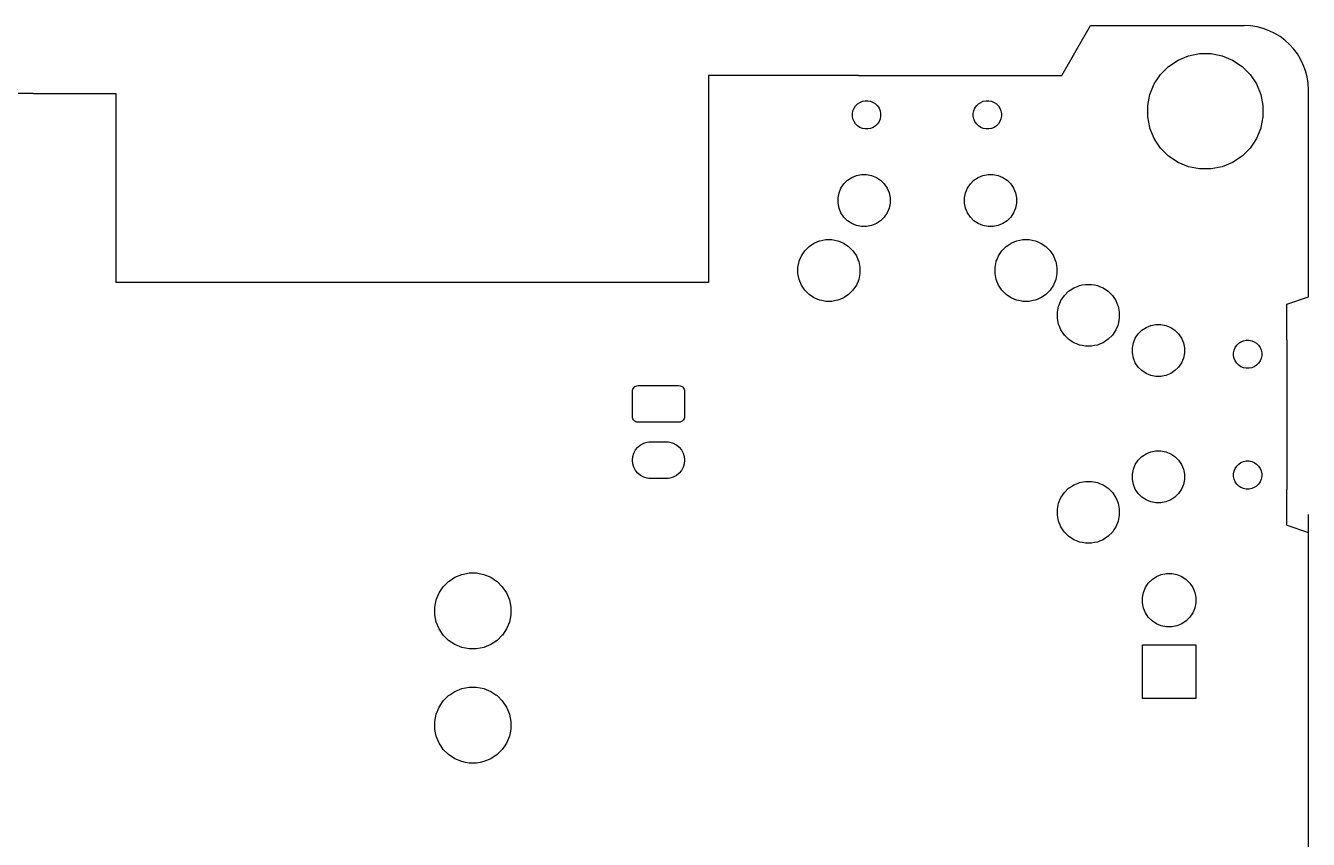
# Model space of a CAD drawing. Extents: x 51.8 to 142.9, y -95.9 to -38.
# Drawn here: x 97.25 to 142.88, y -66.93 to -37.97 of the extents above; entities that cross this region are included whole.
import ezdxf

# ---------------------------------------------------------------- set-up
doc = ezdxf.new("R2010")
doc.units = 0
doc.header["$MEASUREMENT"] = 0
doc.layers.add('BLACK', color=7, linetype='CONTINUOUS')

msp = doc.modelspace()

# ---------------------------------------------------------------- linework, layer by layer
at = {"layer": 'BLACK', "linetype": 'CONTINUOUS'}
for p, q in [((134.112, -39.751), (135.128, -37.973)), ((135.128, -37.973), (140.589, -37.973)), ((137.904, -39.4279), (138.239, -39.2034)), ((138.239, -39.2034), (138.613, -39.0488)), ((138.239, -39.2034), (138.239, -39.2034)), ((138.613, -39.0488), (139.009, -38.97)), ((138.613, -39.0488), (138.613, -39.0488)), ((138.613, -39.0488), (138.613, -39.0488)), ((139.009, -38.97), (139.413, -38.97)), ((139.413, -38.97), (139.809, -39.0488)), ((139.809, -39.0488), (139.809, -39.0488)), ((139.809, -39.0488), (139.809, -39.0488)), ((139.809, -39.0488), (140.183, -39.2034)), ((140.183, -39.2034), (140.183, -39.2034)), ((140.183, -39.2034), (140.518, -39.4279)), ((137.618, -39.7136), (137.904, -39.4279)), ((140.518, -39.4279), (140.804, -39.7136)), ((121.539, -39.751), (121.539, -47.117)), ((126.873, -39.751), (121.539, -39.751)), ((126.873, -39.751), (131.699, -39.751)), ((131.699, -39.751), (134.112, -39.751)), ((137.239, -40.4227), (137.393, -40.0495)), ((137.393, -40.0495), (137.618, -39.7136)), ((137.618, -39.7136), (137.618, -39.7136)), ((140.804, -39.7136), (140.804, -39.7136)), ((140.804, -39.7136), (141.029, -40.0495)), ((141.029, -40.0495), (141.183, -40.4227)), ((97.536, -40.386), (83.947, -40.386)), ((97.536, -40.386), (100.457, -40.386)), ((100.457, -40.386), (100.457, -47.117)), ((137.16, -40.819), (137.239, -40.4227)), ((137.239, -40.4227), (137.239, -40.4227)), ((141.183, -40.4227), (141.183, -40.4227)), ((141.183, -40.4227), (141.262, -40.819)), ((142.875, -47.625), (142.875, -40.259)), ((126.659, -41.0987), (126.678, -41.0019)), ((126.678, -41.0019), (126.716, -40.9107)), ((126.716, -40.9107), (126.771, -40.8286)), ((126.771, -40.8286), (126.841, -40.7588)), ((126.841, -40.7588), (126.923, -40.704)), ((126.923, -40.704), (127.014, -40.6663)), ((127.014, -40.6663), (127.111, -40.647)), ((127.111, -40.647), (127.209, -40.647)), ((127.209, -40.647), (127.306, -40.6663)), ((127.306, -40.6663), (127.397, -40.704)), ((127.397, -40.704), (127.479, -40.7588)), ((127.479, -40.7588), (127.549, -40.8286)), ((127.549, -40.8286), (127.604, -40.9107)), ((127.604, -40.9107), (127.642, -41.0019)), ((127.642, -41.0019), (127.661, -41.0987)), ((130.959, -41.0987), (130.978, -41.0019)), ((130.978, -41.0019), (131.016, -40.9107)), ((131.016, -40.9107), (131.071, -40.8286)), ((131.071, -40.8286), (131.141, -40.7588)), ((131.141, -40.7588), (131.223, -40.704)), ((131.223, -40.704), (131.314, -40.6663)), ((131.314, -40.6663), (131.411, -40.647)), ((131.411, -40.647), (131.509, -40.647)), ((131.509, -40.647), (131.606, -40.6663)), ((131.606, -40.6663), (131.697, -40.704)), ((131.697, -40.704), (131.779, -40.7588)), ((131.779, -40.7588), (131.849, -40.8286)), ((131.849, -40.8286), (131.904, -40.9107)), ((131.904, -40.9107), (131.942, -41.0019)), ((131.942, -41.0019), (131.961, -41.0987)), ((137.16, -41.223), (137.16, -40.819)), ((141.262, -40.819), (141.262, -41.223)), ((126.659, -41.1973), (126.659, -41.0987)), ((126.678, -41.2941), (126.659, -41.1973)), ((126.716, -41.3853), (126.678, -41.2941)), ((126.771, -41.4674), (126.716, -41.3853)), ((126.841, -41.5371), (126.771, -41.4674)), ((127.549, -41.4674), (127.479, -41.5371)), ((127.604, -41.3853), (127.549, -41.4674)), ((127.642, -41.2941), (127.604, -41.3853)), ((127.661, -41.1973), (127.642, -41.2941)), ((127.661, -41.0987), (127.661, -41.1973)), ((130.959, -41.1973), (130.959, -41.0987)), ((130.978, -41.2941), (130.959, -41.1973)), ((131.016, -41.3853), (130.978, -41.2941)), ((131.071, -41.4674), (131.016, -41.3853)), ((131.141, -41.5371), (131.071, -41.4674)), ((131.849, -41.4674), (131.779, -41.5371)), ((131.904, -41.3853), (131.849, -41.4674)), ((131.942, -41.2941), (131.904, -41.3853)), ((131.961, -41.1973), (131.942, -41.2941)), ((131.961, -41.0987), (131.961, -41.1973)), ((137.233, -41.592), (137.16, -41.223)), ((141.262, -41.223), (141.189, -41.592)), ((126.923, -41.592), (126.841, -41.5371)), ((127.014, -41.6297), (126.923, -41.592)), ((127.111, -41.649), (127.014, -41.6297)), ((127.209, -41.649), (127.111, -41.649)), ((127.306, -41.6297), (127.209, -41.649)), ((127.397, -41.592), (127.306, -41.6297)), ((127.479, -41.5371), (127.397, -41.592)), ((131.223, -41.592), (131.141, -41.5371)), ((131.314, -41.6297), (131.223, -41.592)), ((131.411, -41.649), (131.314, -41.6297)), ((131.509, -41.649), (131.411, -41.649)), ((131.606, -41.6297), (131.509, -41.649)), ((131.697, -41.592), (131.606, -41.6297)), ((131.779, -41.5371), (131.697, -41.592)), ((137.239, -41.6193), (137.233, -41.592)), ((137.393, -41.9925), (137.239, -41.6193)), ((141.183, -41.6193), (141.029, -41.9925)), ((141.189, -41.592), (141.183, -41.6193)), ((137.476, -42.1164), (137.393, -41.9925)), ((137.618, -42.3284), (137.476, -42.1164)), ((137.904, -42.6141), (137.618, -42.3284)), ((140.804, -42.3284), (140.518, -42.6141)), ((140.946, -42.1164), (140.804, -42.3284)), ((141.029, -41.9925), (140.946, -42.1164)), ((138.239, -42.8386), (137.904, -42.6141)), ((137.904, -42.6141), (137.904, -42.6141)), ((138.613, -42.9932), (138.239, -42.8386)), ((140.183, -42.8386), (139.809, -42.9932)), ((140.518, -42.6141), (140.183, -42.8386)), ((140.518, -42.6141), (140.518, -42.6141)), ((126.633, -43.3754), (126.802, -43.3056)), ((126.802, -43.3056), (126.981, -43.27)), ((126.981, -43.27), (127.163, -43.27)), ((127.163, -43.27), (127.342, -43.3056)), ((127.342, -43.3056), (127.511, -43.3754)), ((131.133, -43.3754), (131.302, -43.3056)), ((131.302, -43.3056), (131.481, -43.27)), ((131.481, -43.27), (131.663, -43.27)), ((131.663, -43.27), (131.842, -43.3056)), ((131.842, -43.3056), (132.011, -43.3754)), ((139.009, -43.072), (138.613, -42.9932)), ((138.613, -42.9932), (138.613, -42.9932)), ((138.613, -42.9932), (138.613, -42.9932)), ((139.413, -43.072), (139.009, -43.072)), ((139.809, -42.9932), (139.413, -43.072)), ((139.809, -42.9932), (139.809, -42.9932)), ((139.809, -42.9932), (139.809, -42.9932)), ((126.182, -43.9259), (126.251, -43.7574)), ((126.251, -43.7574), (126.353, -43.6057)), ((126.353, -43.6057), (126.482, -43.4767)), ((126.482, -43.4767), (126.633, -43.3754)), ((127.511, -43.3754), (127.662, -43.4767)), ((127.662, -43.4767), (127.791, -43.6057)), ((127.791, -43.6057), (127.893, -43.7574)), ((127.893, -43.7574), (127.962, -43.9259)), ((130.682, -43.9259), (130.751, -43.7574)), ((130.751, -43.7574), (130.853, -43.6057)), ((130.853, -43.6057), (130.982, -43.4767)), ((130.982, -43.4767), (131.133, -43.3754)), ((132.011, -43.3754), (132.162, -43.4767)), ((132.162, -43.4767), (132.291, -43.6057)), ((132.291, -43.6057), (132.393, -43.7574)), ((132.393, -43.7574), (132.462, -43.9259)), ((126.146, -44.1048), (126.182, -43.9259)), ((126.146, -44.2872), (126.146, -44.1048)), ((127.962, -43.9259), (127.998, -44.1048)), ((127.998, -44.1048), (127.998, -44.2872)), ((130.646, -44.1048), (130.682, -43.9259)), ((130.646, -44.2872), (130.646, -44.1048)), ((132.462, -43.9259), (132.498, -44.1048)), ((132.498, -44.1048), (132.498, -44.2872)), ((126.182, -44.4661), (126.146, -44.2872)), ((126.251, -44.6346), (126.182, -44.4661)), ((126.353, -44.7863), (126.251, -44.6346)), ((127.893, -44.6346), (127.791, -44.7863)), ((127.962, -44.4661), (127.893, -44.6346)), ((127.998, -44.2872), (127.962, -44.4661)), ((130.682, -44.4661), (130.646, -44.2872)), ((130.751, -44.6346), (130.682, -44.4661)), ((130.853, -44.7863), (130.751, -44.6346)), ((132.393, -44.6346), (132.291, -44.7863)), ((132.462, -44.4661), (132.393, -44.6346)), ((132.498, -44.2872), (132.462, -44.4661)), ((126.482, -44.9153), (126.353, -44.7863)), ((126.633, -45.0166), (126.482, -44.9153)), ((126.802, -45.0864), (126.633, -45.0166)), ((126.981, -45.122), (126.802, -45.0864)), ((127.163, -45.122), (126.981, -45.122)), ((127.342, -45.0864), (127.163, -45.122)), ((127.511, -45.0166), (127.342, -45.0864)), ((127.662, -44.9153), (127.511, -45.0166)), ((127.791, -44.7863), (127.662, -44.9153)), ((130.982, -44.9153), (130.853, -44.7863)), ((131.133, -45.0166), (130.982, -44.9153)), ((131.302, -45.0864), (131.133, -45.0166)), ((131.481, -45.122), (131.302, -45.0864)), ((131.663, -45.122), (131.481, -45.122)), ((131.842, -45.0864), (131.663, -45.122)), ((132.011, -45.0166), (131.842, -45.0864)), ((132.162, -44.9153), (132.011, -45.0166)), ((132.291, -44.7863), (132.162, -44.9153)), ((125.501, -45.6273), (125.607, -45.6062)), ((125.607, -45.6062), (125.714, -45.585)), ((125.714, -45.585), (125.93, -45.585)), ((125.93, -45.585), (126.037, -45.6062)), ((126.037, -45.6062), (126.143, -45.6273)), ((132.511, -45.6273), (132.617, -45.6062)), ((132.617, -45.6062), (132.724, -45.585)), ((132.724, -45.585), (132.94, -45.585)), ((132.94, -45.585), (133.047, -45.6062)), ((133.047, -45.6062), (133.153, -45.6273)), ((124.846, -46.1645), (124.967, -45.9841)), ((124.967, -45.9841), (125.12, -45.8308)), ((125.12, -45.8308), (125.278, -45.7254)), ((125.278, -45.7254), (125.3, -45.7103)), ((125.3, -45.7103), (125.43, -45.6567)), ((125.3, -45.7103), (125.3, -45.7103)), ((125.43, -45.6567), (125.501, -45.6273)), ((126.143, -45.6273), (126.214, -45.6567)), ((126.214, -45.6567), (126.344, -45.7103)), ((126.344, -45.7103), (126.344, -45.7103)), ((126.344, -45.7103), (126.366, -45.7254)), ((126.366, -45.7254), (126.524, -45.8308)), ((126.524, -45.8308), (126.677, -45.9841)), ((126.677, -45.9841), (126.798, -46.1645)), ((131.856, -46.1645), (131.977, -45.9841)), ((131.977, -45.9841), (132.13, -45.8308)), ((132.13, -45.8308), (132.288, -45.7254)), ((132.288, -45.7254), (132.31, -45.7103)), ((132.31, -45.7103), (132.44, -45.6567)), ((132.31, -45.7103), (132.31, -45.7103)), ((132.44, -45.6567), (132.511, -45.6273)), ((133.153, -45.6273), (133.224, -45.6567)), ((133.224, -45.6567), (133.354, -45.7103)), ((133.354, -45.7103), (133.354, -45.7103)), ((133.354, -45.7103), (133.376, -45.7254)), ((133.376, -45.7254), (133.534, -45.8308)), ((133.534, -45.8308), (133.687, -45.9841)), ((133.687, -45.9841), (133.808, -46.1645)), ((124.721, -46.5776), (124.763, -46.3649)), ((124.763, -46.3649), (124.767, -46.3565)), ((124.767, -46.3565), (124.793, -46.294)), ((124.793, -46.294), (124.846, -46.1645)), ((126.798, -46.1645), (126.851, -46.294)), ((126.851, -46.294), (126.877, -46.3565)), ((126.877, -46.3565), (126.881, -46.3649)), ((126.881, -46.3649), (126.923, -46.5776)), ((131.731, -46.5776), (131.773, -46.3649)), ((131.773, -46.3649), (131.777, -46.3565)), ((131.777, -46.3565), (131.803, -46.294)), ((131.803, -46.294), (131.856, -46.1645)), ((133.808, -46.1645), (133.861, -46.294)), ((133.861, -46.294), (133.887, -46.3565)), ((133.887, -46.3565), (133.891, -46.3649)), ((133.891, -46.3649), (133.933, -46.5776)), ((124.721, -46.7944), (124.721, -46.5776)), ((124.763, -47.0071), (124.721, -46.7944)), ((126.923, -46.7944), (126.881, -47.0071)), ((126.923, -46.5776), (126.923, -46.7944)), ((131.731, -46.7944), (131.731, -46.5776)), ((131.773, -47.0071), (131.731, -46.7944)), ((133.933, -46.7944), (133.891, -47.0071)), ((133.933, -46.5776), (133.933, -46.7944)), ((121.539, -47.117), (100.457, -47.117)), ((124.846, -47.2075), (124.763, -47.0071)), ((124.967, -47.3879), (124.846, -47.2075)), ((125.12, -47.5412), (124.967, -47.3879)), ((126.677, -47.3879), (126.524, -47.5412)), ((126.798, -47.2075), (126.677, -47.3879)), ((126.881, -47.0071), (126.798, -47.2075)), ((131.856, -47.2075), (131.773, -47.0071)), ((131.977, -47.3879), (131.856, -47.2075)), ((132.13, -47.5412), (131.977, -47.3879)), ((133.687, -47.3879), (133.534, -47.5412)), ((133.808, -47.2075), (133.687, -47.3879)), ((133.891, -47.0071), (133.808, -47.2075)), ((134.196, -47.5782), (134.349, -47.4248)), ((134.349, -47.4248), (134.404, -47.3879)), ((134.404, -47.3879), (134.529, -47.3043)), ((134.529, -47.3043), (134.659, -47.2507)), ((134.529, -47.3043), (134.529, -47.3043)), ((134.659, -47.2507), (134.73, -47.2213)), ((134.73, -47.2213), (134.836, -47.2002)), ((134.836, -47.2002), (134.943, -47.179)), ((134.943, -47.179), (135.159, -47.179)), ((135.159, -47.179), (135.266, -47.2002)), ((135.266, -47.2002), (135.372, -47.2213)), ((135.372, -47.2213), (135.443, -47.2507)), ((135.443, -47.2507), (135.573, -47.3043)), ((135.573, -47.3043), (135.573, -47.3043)), ((135.573, -47.3043), (135.698, -47.3879)), ((135.698, -47.3879), (135.753, -47.4248)), ((135.753, -47.4248), (135.906, -47.5782)), ((125.275, -47.645), (125.12, -47.5412)), ((125.12, -47.5412), (125.12, -47.5412)), ((125.12, -47.5412), (125.12, -47.5412)), ((125.3, -47.6617), (125.275, -47.645)), ((125.43, -47.7153), (125.3, -47.6617)), ((125.501, -47.7447), (125.43, -47.7153)), ((125.57, -47.7585), (125.501, -47.7447)), ((125.714, -47.787), (125.57, -47.7585)), ((125.93, -47.787), (125.714, -47.787)), ((126.074, -47.7585), (125.93, -47.787)), ((126.143, -47.7447), (126.074, -47.7585)), ((126.214, -47.7153), (126.143, -47.7447)), ((126.344, -47.6617), (126.214, -47.7153)), ((126.369, -47.645), (126.344, -47.6617)), ((126.524, -47.5412), (126.369, -47.645)), ((126.524, -47.5412), (126.524, -47.5412)), ((126.524, -47.5412), (126.524, -47.5412)), ((132.285, -47.645), (132.13, -47.5412)), ((132.13, -47.5412), (132.13, -47.5412)), ((132.13, -47.5412), (132.13, -47.5412)), ((132.31, -47.6617), (132.285, -47.645)), ((132.44, -47.7153), (132.31, -47.6617)), ((132.511, -47.7447), (132.44, -47.7153)), ((132.58, -47.7585), (132.511, -47.7447)), ((132.724, -47.787), (132.58, -47.7585)), ((132.94, -47.787), (132.724, -47.787)), ((133.084, -47.7585), (132.94, -47.787)), ((133.153, -47.7447), (133.084, -47.7585)), ((133.224, -47.7153), (133.153, -47.7447)), ((133.354, -47.6617), (133.224, -47.7153)), ((133.379, -47.645), (133.354, -47.6617)), ((133.534, -47.5412), (133.379, -47.645)), ((133.534, -47.5412), (133.534, -47.5412)), ((133.534, -47.5412), (133.534, -47.5412)), ((133.992, -47.9588), (134.022, -47.888)), ((134.022, -47.888), (134.075, -47.7585)), ((134.075, -47.7585), (134.196, -47.5782)), ((135.906, -47.5782), (136.027, -47.7585)), ((136.027, -47.7585), (136.08, -47.888)), ((136.08, -47.888), (136.11, -47.9588)), ((142.113, -47.879), (142.875, -47.625)), ((142.113, -49.149), (142.113, -47.879)), ((133.95, -48.1716), (133.992, -47.9588)), ((133.95, -48.3884), (133.95, -48.1716)), ((136.11, -47.9588), (136.152, -48.1716)), ((136.152, -48.1716), (136.152, -48.3884)), ((133.992, -48.6011), (133.95, -48.3884)), ((134.008, -48.6396), (133.992, -48.6011)), ((134.075, -48.8015), (134.008, -48.6396)), ((134.196, -48.9818), (134.075, -48.8015)), ((136.027, -48.8015), (135.906, -48.9818)), ((136.094, -48.6396), (136.027, -48.8015)), ((136.11, -48.6011), (136.094, -48.6396)), ((136.152, -48.3884), (136.11, -48.6011)), ((136.822, -48.9397), (136.951, -48.8107)), ((136.951, -48.8107), (137.102, -48.7094)), ((137.102, -48.7094), (137.271, -48.6396)), ((137.271, -48.6396), (137.45, -48.604)), ((137.45, -48.604), (137.632, -48.604)), ((137.632, -48.604), (137.811, -48.6396)), ((137.811, -48.6396), (137.98, -48.7094)), ((137.98, -48.7094), (138.131, -48.8107)), ((138.131, -48.8107), (138.26, -48.9397)), ((134.349, -49.1352), (134.196, -48.9818)), ((134.479, -49.222), (134.349, -49.1352)), ((134.349, -49.1352), (134.349, -49.1352)), ((134.349, -49.1352), (134.349, -49.1352)), ((134.529, -49.2557), (134.479, -49.222)), ((134.659, -49.3093), (134.529, -49.2557)), ((135.573, -49.2557), (135.443, -49.3093)), ((135.623, -49.222), (135.573, -49.2557)), ((135.753, -49.1352), (135.623, -49.222)), ((135.906, -48.9818), (135.753, -49.1352)), ((135.753, -49.1352), (135.753, -49.1352)), ((135.753, -49.1352), (135.753, -49.1352)), ((136.615, -49.4388), (136.651, -49.2599)), ((136.651, -49.2599), (136.72, -49.0914)), ((136.72, -49.0914), (136.822, -48.9397)), ((138.26, -48.9397), (138.362, -49.0914)), ((138.362, -49.0914), (138.431, -49.2599)), ((138.431, -49.2599), (138.467, -49.4388)), ((140.397, -49.2768), (140.479, -49.222)), ((140.479, -49.222), (140.57, -49.1843)), ((140.57, -49.1843), (140.667, -49.165)), ((140.667, -49.165), (140.765, -49.165)), ((140.765, -49.165), (140.862, -49.1843)), ((140.862, -49.1843), (140.953, -49.222)), ((140.953, -49.222), (141.035, -49.2768)), ((142.113, -49.149), (142.113, -54.483)), ((134.73, -49.3387), (134.659, -49.3093)), ((134.836, -49.3598), (134.73, -49.3387)), ((134.943, -49.381), (134.836, -49.3598)), ((135.159, -49.381), (134.943, -49.381)), ((135.266, -49.3598), (135.159, -49.381)), ((135.372, -49.3387), (135.266, -49.3598)), ((135.443, -49.3093), (135.372, -49.3387)), ((136.615, -49.6212), (136.615, -49.4388)), ((136.651, -49.8001), (136.615, -49.6212)), ((138.467, -49.6212), (138.431, -49.8001)), ((138.467, -49.4388), (138.467, -49.6212)), ((140.215, -49.6167), (140.234, -49.5199)), ((140.215, -49.7153), (140.215, -49.6167)), ((140.234, -49.8121), (140.215, -49.7153)), ((140.234, -49.5199), (140.272, -49.4287)), ((140.272, -49.4287), (140.327, -49.3466)), ((140.327, -49.3466), (140.397, -49.2768)), ((141.035, -49.2768), (141.105, -49.3466)), ((141.105, -49.3466), (141.16, -49.4287)), ((141.16, -49.4287), (141.198, -49.5199)), ((141.198, -49.5199), (141.217, -49.6167)), ((141.217, -49.7153), (141.198, -49.8121)), ((141.217, -49.6167), (141.217, -49.7153)), ((136.72, -49.9686), (136.651, -49.8001)), ((136.822, -50.1203), (136.72, -49.9686)), ((136.951, -50.2493), (136.822, -50.1203)), ((138.26, -50.1203), (138.131, -50.2493)), ((138.362, -49.9686), (138.26, -50.1203)), ((138.431, -49.8001), (138.362, -49.9686)), ((140.272, -49.9033), (140.234, -49.8121)), ((140.327, -49.9854), (140.272, -49.9033)), ((140.397, -50.0551), (140.327, -49.9854)), ((140.479, -50.11), (140.397, -50.0551)), ((140.57, -50.1477), (140.479, -50.11)), ((140.667, -50.167), (140.57, -50.1477)), ((140.765, -50.167), (140.667, -50.167)), ((140.862, -50.1477), (140.765, -50.167)), ((140.953, -50.11), (140.862, -50.1477)), ((141.035, -50.0551), (140.953, -50.11)), ((141.105, -49.9854), (141.035, -50.0551)), ((141.16, -49.9033), (141.105, -49.9854)), ((141.198, -49.8121), (141.16, -49.9033)), ((137.102, -50.3506), (136.951, -50.2493)), ((137.271, -50.4204), (137.102, -50.3506)), ((137.45, -50.456), (137.271, -50.4204)), ((137.632, -50.456), (137.45, -50.456)), ((137.811, -50.4204), (137.632, -50.456)), ((137.98, -50.3506), (137.811, -50.4204)), ((138.131, -50.2493), (137.98, -50.3506)), ((118.835, -50.9885), (118.839, -50.9438)), ((118.835, -51.8815), (118.835, -50.9885)), ((118.839, -50.9438), (118.851, -50.9067)), ((118.851, -50.9067), (118.869, -50.8725)), ((118.869, -50.8725), (118.894, -50.8425)), ((118.894, -50.8425), (118.923, -50.8179)), ((118.923, -50.8179), (118.958, -50.7997)), ((118.958, -50.7997), (118.995, -50.7884)), ((118.995, -50.7884), (119.039, -50.784)), ((119.039, -50.784), (120.483, -50.784)), ((120.483, -50.784), (120.527, -50.7884)), ((120.527, -50.7884), (120.564, -50.7997)), ((120.564, -50.7997), (120.599, -50.8179)), ((120.599, -50.8179), (120.628, -50.8425)), ((120.628, -50.8425), (120.653, -50.8725)), ((120.653, -50.8725), (120.671, -50.9067)), ((120.671, -50.9067), (120.683, -50.9438)), ((120.683, -50.9438), (120.687, -50.9885)), ((120.687, -50.9885), (120.687, -51.8815)), ((118.839, -51.9262), (118.835, -51.8815)), ((118.851, -51.9633), (118.839, -51.9262)), ((118.869, -51.9975), (118.851, -51.9633)), ((118.894, -52.0275), (118.869, -51.9975)), ((120.653, -51.9975), (120.628, -52.0275)), ((120.671, -51.9633), (120.653, -51.9975)), ((120.683, -51.9262), (120.671, -51.9633)), ((120.687, -51.8815), (120.683, -51.9262)), ((118.923, -52.0521), (118.894, -52.0275)), ((118.958, -52.0703), (118.923, -52.0521)), ((118.995, -52.0816), (118.958, -52.0703)), ((119.039, -52.086), (118.995, -52.0816)), ((120.483, -52.086), (119.039, -52.086)), ((120.527, -52.0816), (120.483, -52.086)), ((120.564, -52.0703), (120.527, -52.0816)), ((120.599, -52.0521), (120.564, -52.0703)), ((120.628, -52.0275), (120.599, -52.0521)), ((119.023, -52.9724), (119.123, -52.8911)), ((119.123, -52.8911), (119.136, -52.8842)), ((119.136, -52.8842), (119.236, -52.8306)), ((119.236, -52.8306), (119.277, -52.8182)), ((119.277, -52.8182), (119.358, -52.7934)), ((119.358, -52.7934), (119.422, -52.7871)), ((119.422, -52.7871), (119.454, -52.784)), ((119.454, -52.784), (120.068, -52.784)), ((120.068, -52.784), (120.1, -52.7871)), ((120.1, -52.7871), (120.164, -52.7934)), ((120.164, -52.7934), (120.245, -52.8182)), ((120.245, -52.8182), (120.286, -52.8306)), ((120.286, -52.8306), (120.386, -52.8842)), ((120.386, -52.8842), (120.399, -52.8911)), ((120.399, -52.8911), (120.499, -52.9724)), ((118.832, -53.435), (118.844, -53.3074)), ((118.844, -53.3074), (118.882, -53.1847)), ((118.882, -53.1847), (118.942, -53.0716)), ((118.882, -53.1847), (118.882, -53.1847)), ((118.942, -53.0716), (119.023, -52.9724)), ((118.942, -53.0716), (118.942, -53.0716)), ((120.499, -52.9724), (120.58, -53.0716)), ((120.58, -53.0716), (120.58, -53.0716)), ((120.58, -53.0716), (120.64, -53.1847)), ((120.64, -53.1847), (120.64, -53.1847)), ((120.64, -53.1847), (120.678, -53.3074)), ((120.678, -53.3074), (120.69, -53.435)), ((136.822, -53.4397), (136.951, -53.3107)), ((136.951, -53.3107), (137.102, -53.2094)), ((137.102, -53.2094), (137.271, -53.1396)), ((137.271, -53.1396), (137.45, -53.104)), ((137.45, -53.104), (137.632, -53.104)), ((137.632, -53.104), (137.811, -53.1396)), ((137.811, -53.1396), (137.98, -53.2094)), ((137.98, -53.2094), (138.131, -53.3107)), ((138.131, -53.3107), (138.26, -53.4397)), ((118.844, -53.5626), (118.832, -53.435)), ((118.869, -53.6444), (118.844, -53.5626)), ((118.882, -53.6853), (118.869, -53.6444)), ((118.905, -53.7287), (118.882, -53.6853)), ((118.942, -53.7984), (118.905, -53.7287)), ((119.023, -53.8976), (118.942, -53.7984)), ((120.58, -53.7984), (120.499, -53.8976)), ((120.617, -53.7287), (120.58, -53.7984)), ((120.64, -53.6853), (120.617, -53.7287)), ((120.653, -53.6444), (120.64, -53.6853)), ((120.678, -53.5626), (120.653, -53.6444)), ((120.69, -53.435), (120.678, -53.5626)), ((136.615, -53.9388), (136.651, -53.7599)), ((136.651, -53.7599), (136.72, -53.5914)), ((136.72, -53.5914), (136.822, -53.4397)), ((138.26, -53.4397), (138.362, -53.5914)), ((138.362, -53.5914), (138.431, -53.7599)), ((138.431, -53.7599), (138.467, -53.9388)), ((140.215, -53.9167), (140.234, -53.8199)), ((140.234, -53.8199), (140.272, -53.7287)), ((140.272, -53.7287), (140.327, -53.6466)), ((140.327, -53.6466), (140.397, -53.5769)), ((140.397, -53.5769), (140.479, -53.522)), ((140.479, -53.522), (140.57, -53.4843)), ((140.57, -53.4843), (140.667, -53.465)), ((140.667, -53.465), (140.765, -53.465)), ((140.765, -53.465), (140.862, -53.4843)), ((140.862, -53.4843), (140.953, -53.522)), ((140.953, -53.522), (141.035, -53.5769)), ((141.035, -53.5769), (141.105, -53.6466)), ((141.105, -53.6466), (141.16, -53.7287)), ((141.16, -53.7287), (141.198, -53.8199)), ((141.198, -53.8199), (141.217, -53.9167)), ((119.123, -53.9789), (119.023, -53.8976)), ((119.236, -54.0394), (119.123, -53.9789)), ((119.123, -53.9789), (119.123, -53.9789)), ((119.277, -54.0518), (119.236, -54.0394)), ((119.358, -54.0766), (119.277, -54.0518)), ((119.422, -54.0829), (119.358, -54.0766)), ((119.454, -54.086), (119.422, -54.0829)), ((120.068, -54.086), (119.454, -54.086)), ((120.1, -54.0829), (120.068, -54.086)), ((120.164, -54.0766), (120.1, -54.0829)), ((120.245, -54.0518), (120.164, -54.0766)), ((120.286, -54.0394), (120.245, -54.0518)), ((120.399, -53.9789), (120.286, -54.0394)), ((120.499, -53.8976), (120.399, -53.9789)), ((120.399, -53.9789), (120.399, -53.9789)), ((134.529, -54.3143), (134.659, -54.2607)), ((134.659, -54.2607), (134.73, -54.2313)), ((134.73, -54.2313), (134.871, -54.2033)), ((134.871, -54.2033), (134.943, -54.189)), ((134.943, -54.189), (135.159, -54.189)), ((135.159, -54.189), (135.231, -54.2033)), ((135.231, -54.2033), (135.372, -54.2313)), ((135.372, -54.2313), (135.443, -54.2607)), ((135.443, -54.2607), (135.573, -54.3143)), ((136.615, -54.1212), (136.615, -53.9388)), ((136.651, -54.3001), (136.615, -54.1212)), ((138.467, -54.1212), (138.431, -54.3001)), ((138.467, -53.9388), (138.467, -54.1212)), ((140.215, -54.0153), (140.215, -53.9167)), ((140.234, -54.1121), (140.215, -54.0153)), ((140.272, -54.2033), (140.234, -54.1121)), ((140.327, -54.2854), (140.272, -54.2033)), ((140.397, -54.3551), (140.327, -54.2854)), ((141.105, -54.2854), (141.035, -54.3551)), ((141.16, -54.2033), (141.105, -54.2854)), ((141.198, -54.1121), (141.16, -54.2033)), ((141.217, -54.0153), (141.198, -54.1121)), ((141.217, -53.9167), (141.217, -54.0153)), ((134.088, -54.7493), (134.196, -54.5882)), ((134.196, -54.5881), (134.349, -54.4348)), ((134.196, -54.5882), (134.196, -54.5881)), ((134.196, -54.5882), (134.196, -54.5882)), ((134.349, -54.4348), (134.386, -54.41)), ((134.386, -54.41), (134.529, -54.3143)), ((134.529, -54.3143), (134.529, -54.3143)), ((135.573, -54.3143), (135.573, -54.3143)), ((135.573, -54.3143), (135.716, -54.41)), ((135.716, -54.41), (135.753, -54.4348)), ((135.753, -54.4348), (135.906, -54.5881)), ((135.906, -54.5881), (135.906, -54.5882)), ((135.906, -54.5882), (135.906, -54.5882)), ((135.906, -54.5882), (136.014, -54.7493)), ((136.72, -54.4686), (136.651, -54.3001)), ((136.822, -54.6203), (136.72, -54.4686)), ((136.951, -54.7493), (136.822, -54.6203)), ((138.26, -54.6203), (138.131, -54.7493)), ((138.362, -54.4686), (138.26, -54.6203)), ((138.431, -54.3001), (138.362, -54.4686)), ((140.479, -54.41), (140.397, -54.3551)), ((140.57, -54.4477), (140.479, -54.41)), ((140.667, -54.467), (140.57, -54.4477)), ((140.765, -54.467), (140.667, -54.467)), ((140.862, -54.4477), (140.765, -54.467)), ((140.953, -54.41), (140.862, -54.4477)), ((141.035, -54.3551), (140.953, -54.41)), ((142.113, -55.753), (142.113, -54.483)), ((133.95, -55.1816), (133.992, -54.9689)), ((133.95, -55.3984), (133.95, -55.1816)), ((133.992, -54.9689), (134.075, -54.7685)), ((134.075, -54.7685), (134.088, -54.7493)), ((136.014, -54.7493), (136.027, -54.7685)), ((136.027, -54.7685), (136.11, -54.9689)), ((136.11, -54.9689), (136.152, -55.1816)), ((136.152, -55.1816), (136.152, -55.3984)), ((137.102, -54.8506), (136.951, -54.7493)), ((137.271, -54.9204), (137.102, -54.8506)), ((137.45, -54.956), (137.271, -54.9204)), ((137.632, -54.956), (137.45, -54.956)), ((137.811, -54.9204), (137.632, -54.956)), ((137.98, -54.8506), (137.811, -54.9204)), ((138.131, -54.7493), (137.98, -54.8506)), ((133.992, -55.6111), (133.95, -55.3984)), ((134.075, -55.8115), (133.992, -55.6111)), ((136.11, -55.6111), (136.027, -55.8115)), ((136.152, -55.3984), (136.11, -55.6111)), ((142.875, -77.597), (142.875, -55.372)), ((134.171, -55.9553), (134.075, -55.8115)), ((134.075, -55.8115), (134.075, -55.8115)), ((134.196, -55.9918), (134.171, -55.9553)), ((134.349, -56.1452), (134.196, -55.9918)), ((135.906, -55.9918), (135.753, -56.1452)), ((135.931, -55.9553), (135.906, -55.9918)), ((136.027, -55.8115), (135.931, -55.9553)), ((136.027, -55.8115), (136.027, -55.8115)), ((142.113, -55.753), (142.875, -56.007)), ((134.529, -56.2657), (134.349, -56.1452)), ((134.659, -56.3193), (134.529, -56.2657)), ((134.73, -56.3487), (134.659, -56.3193)), ((134.836, -56.3698), (134.73, -56.3487)), ((134.943, -56.391), (134.836, -56.3698)), ((135.159, -56.391), (134.943, -56.391)), ((135.266, -56.3698), (135.159, -56.391)), ((135.372, -56.3487), (135.266, -56.3698)), ((135.443, -56.3193), (135.372, -56.3487)), ((135.573, -56.2657), (135.443, -56.3193)), ((135.753, -56.1452), (135.573, -56.2657)), ((112.763, -57.5019), (112.928, -57.469)), ((112.928, -57.469), (113.024, -57.45)), ((113.024, -57.45), (113.29, -57.45)), ((113.29, -57.45), (113.386, -57.469)), ((113.386, -57.469), (113.551, -57.5019)), ((137.645, -57.5055), (137.828, -57.469)), ((137.828, -57.469), (138.016, -57.469)), ((138.016, -57.469), (138.199, -57.5055)), ((111.96, -58.1611), (112.108, -57.9398)), ((112.108, -57.9398), (112.296, -57.7516)), ((112.108, -57.9398), (112.108, -57.9398)), ((112.296, -57.7516), (112.318, -57.737)), ((112.318, -57.737), (112.517, -57.6038)), ((112.517, -57.6038), (112.763, -57.5019)), ((113.551, -57.5019), (113.797, -57.6038)), ((113.797, -57.6038), (113.996, -57.737)), ((113.996, -57.737), (114.018, -57.7516)), ((114.018, -57.7516), (114.206, -57.9398)), ((114.206, -57.9398), (114.206, -57.9398)), ((114.206, -57.9398), (114.354, -58.1611)), ((137.079, -57.9695), (137.183, -57.8138)), ((137.183, -57.8138), (137.316, -57.6813)), ((137.316, -57.6813), (137.472, -57.5772)), ((137.472, -57.5772), (137.645, -57.5055)), ((138.199, -57.5055), (138.372, -57.5772)), ((138.372, -57.5772), (138.528, -57.6813)), ((138.528, -57.6813), (138.661, -57.8138)), ((138.661, -57.8138), (138.765, -57.9695)), ((111.858, -58.4069), (111.96, -58.1611)), ((114.354, -58.1611), (114.456, -58.4069)), ((136.971, -58.3263), (137.008, -58.1426)), ((136.971, -58.5137), (136.971, -58.3263)), ((137.008, -58.1426), (137.079, -57.9695)), ((138.765, -57.9695), (138.836, -58.1426)), ((138.836, -58.1426), (138.873, -58.3263)), ((138.873, -58.3263), (138.873, -58.5137)), ((111.806, -58.6679), (111.858, -58.4069)), ((111.806, -58.9341), (111.806, -58.6679)), ((114.456, -58.4069), (114.508, -58.6679)), ((114.508, -58.6679), (114.508, -58.9341)), ((137.008, -58.6974), (136.971, -58.5137)), ((137.079, -58.8705), (137.008, -58.6974)), ((138.836, -58.6974), (138.765, -58.8705)), ((138.873, -58.5137), (138.836, -58.6974)), ((111.858, -59.1951), (111.806, -58.9341)), ((111.96, -59.4409), (111.858, -59.1951)), ((114.456, -59.1951), (114.354, -59.4409)), ((114.508, -58.9341), (114.456, -59.1951)), ((137.183, -59.0262), (137.079, -58.8705)), ((137.316, -59.1587), (137.183, -59.0262)), ((137.472, -59.2628), (137.316, -59.1587)), ((137.645, -59.3345), (137.472, -59.2628)), ((138.372, -59.2628), (138.199, -59.3345)), ((138.528, -59.1587), (138.372, -59.2628)), ((138.661, -59.0262), (138.528, -59.1587)), ((138.765, -58.8705), (138.661, -59.0262)), ((112.107, -59.6615), (111.96, -59.4409)), ((112.108, -59.6622), (112.107, -59.6615)), ((112.296, -59.8504), (112.108, -59.6622)), ((114.206, -59.6622), (114.018, -59.8504)), ((114.207, -59.6615), (114.206, -59.6622)), ((114.354, -59.4409), (114.207, -59.6615)), ((137.828, -59.371), (137.645, -59.3345)), ((138.016, -59.371), (137.828, -59.371)), ((138.199, -59.3345), (138.016, -59.371)), ((112.517, -59.9982), (112.296, -59.8504)), ((112.296, -59.8504), (112.296, -59.8504)), ((112.763, -60.1001), (112.517, -59.9982)), ((112.893, -60.126), (112.763, -60.1001)), ((113.024, -60.152), (112.893, -60.126)), ((113.29, -60.152), (113.024, -60.152)), ((113.421, -60.126), (113.29, -60.152)), ((113.551, -60.1001), (113.421, -60.126)), ((113.797, -59.9982), (113.551, -60.1001)), ((114.018, -59.8504), (113.797, -59.9982)), ((114.018, -59.8504), (114.018, -59.8504)), ((136.971, -61.911), (136.971, -60.009)), ((136.971, -60.009), (138.873, -60.009)), ((138.873, -60.009), (138.873, -61.911)), ((112.517, -61.6678), (112.763, -61.5659)), ((112.763, -61.5659), (112.893, -61.54)), ((112.893, -61.54), (113.024, -61.514)), ((113.024, -61.514), (113.29, -61.514)), ((113.29, -61.514), (113.421, -61.54)), ((113.421, -61.54), (113.551, -61.5659)), ((113.551, -61.5659), (113.797, -61.6678)), ((111.96, -62.2251), (112.108, -62.0038)), ((112.108, -62.0038), (112.296, -61.8156)), ((112.108, -62.0038), (112.108, -62.0038)), ((112.296, -61.8156), (112.344, -61.7836)), ((112.344, -61.7836), (112.517, -61.6678)), ((113.797, -61.6678), (113.97, -61.7836)), ((113.97, -61.7836), (114.018, -61.8156)), ((114.018, -61.8156), (114.206, -62.0038)), ((114.206, -62.0038), (114.206, -62.0038)), ((114.206, -62.0038), (114.354, -62.2251)), ((138.873, -61.911), (136.971, -61.911)), ((111.806, -62.7319), (111.858, -62.4709)), ((111.858, -62.4709), (111.892, -62.388)), ((111.892, -62.388), (111.96, -62.2251)), ((114.354, -62.2251), (114.422, -62.388)), ((114.422, -62.388), (114.456, -62.4709)), ((114.456, -62.4709), (114.508, -62.7319)), ((111.806, -62.9981), (111.806, -62.7319)), ((114.508, -62.7319), (114.508, -62.9981)), ((111.822, -63.0807), (111.806, -62.9981)), ((111.858, -63.2591), (111.822, -63.0807)), ((111.96, -63.5049), (111.858, -63.2591)), ((114.456, -63.2591), (114.354, -63.5049)), ((114.492, -63.0807), (114.456, -63.2591)), ((114.508, -62.9981), (114.492, -63.0807)), ((112.028, -63.6075), (111.96, -63.5049)), ((112.108, -63.7262), (112.028, -63.6075)), ((112.296, -63.9144), (112.108, -63.7262)), ((114.206, -63.7262), (114.018, -63.9144)), ((114.286, -63.6075), (114.206, -63.7262)), ((114.354, -63.5049), (114.286, -63.6075)), ((112.517, -64.0622), (112.296, -63.9144)), ((112.296, -63.9144), (112.296, -63.9144)), ((112.763, -64.1641), (112.517, -64.0622)), ((112.893, -64.19), (112.763, -64.1641)), ((113.024, -64.216), (112.893, -64.19)), ((113.29, -64.216), (113.024, -64.216)), ((113.421, -64.19), (113.29, -64.216)), ((113.551, -64.1641), (113.421, -64.19)), ((113.797, -64.0622), (113.551, -64.1641)), ((114.018, -63.9144), (113.797, -64.0622)), ((114.018, -63.9144), (114.018, -63.9144))]:
    msp.add_line(p, q, dxfattribs=at)
at = {"layer": 'BLACK'}
msp.add_arc((140.589, -40.259), 2.286, 0, 90, dxfattribs=at)

doc.saveas('drawing.dxf')
